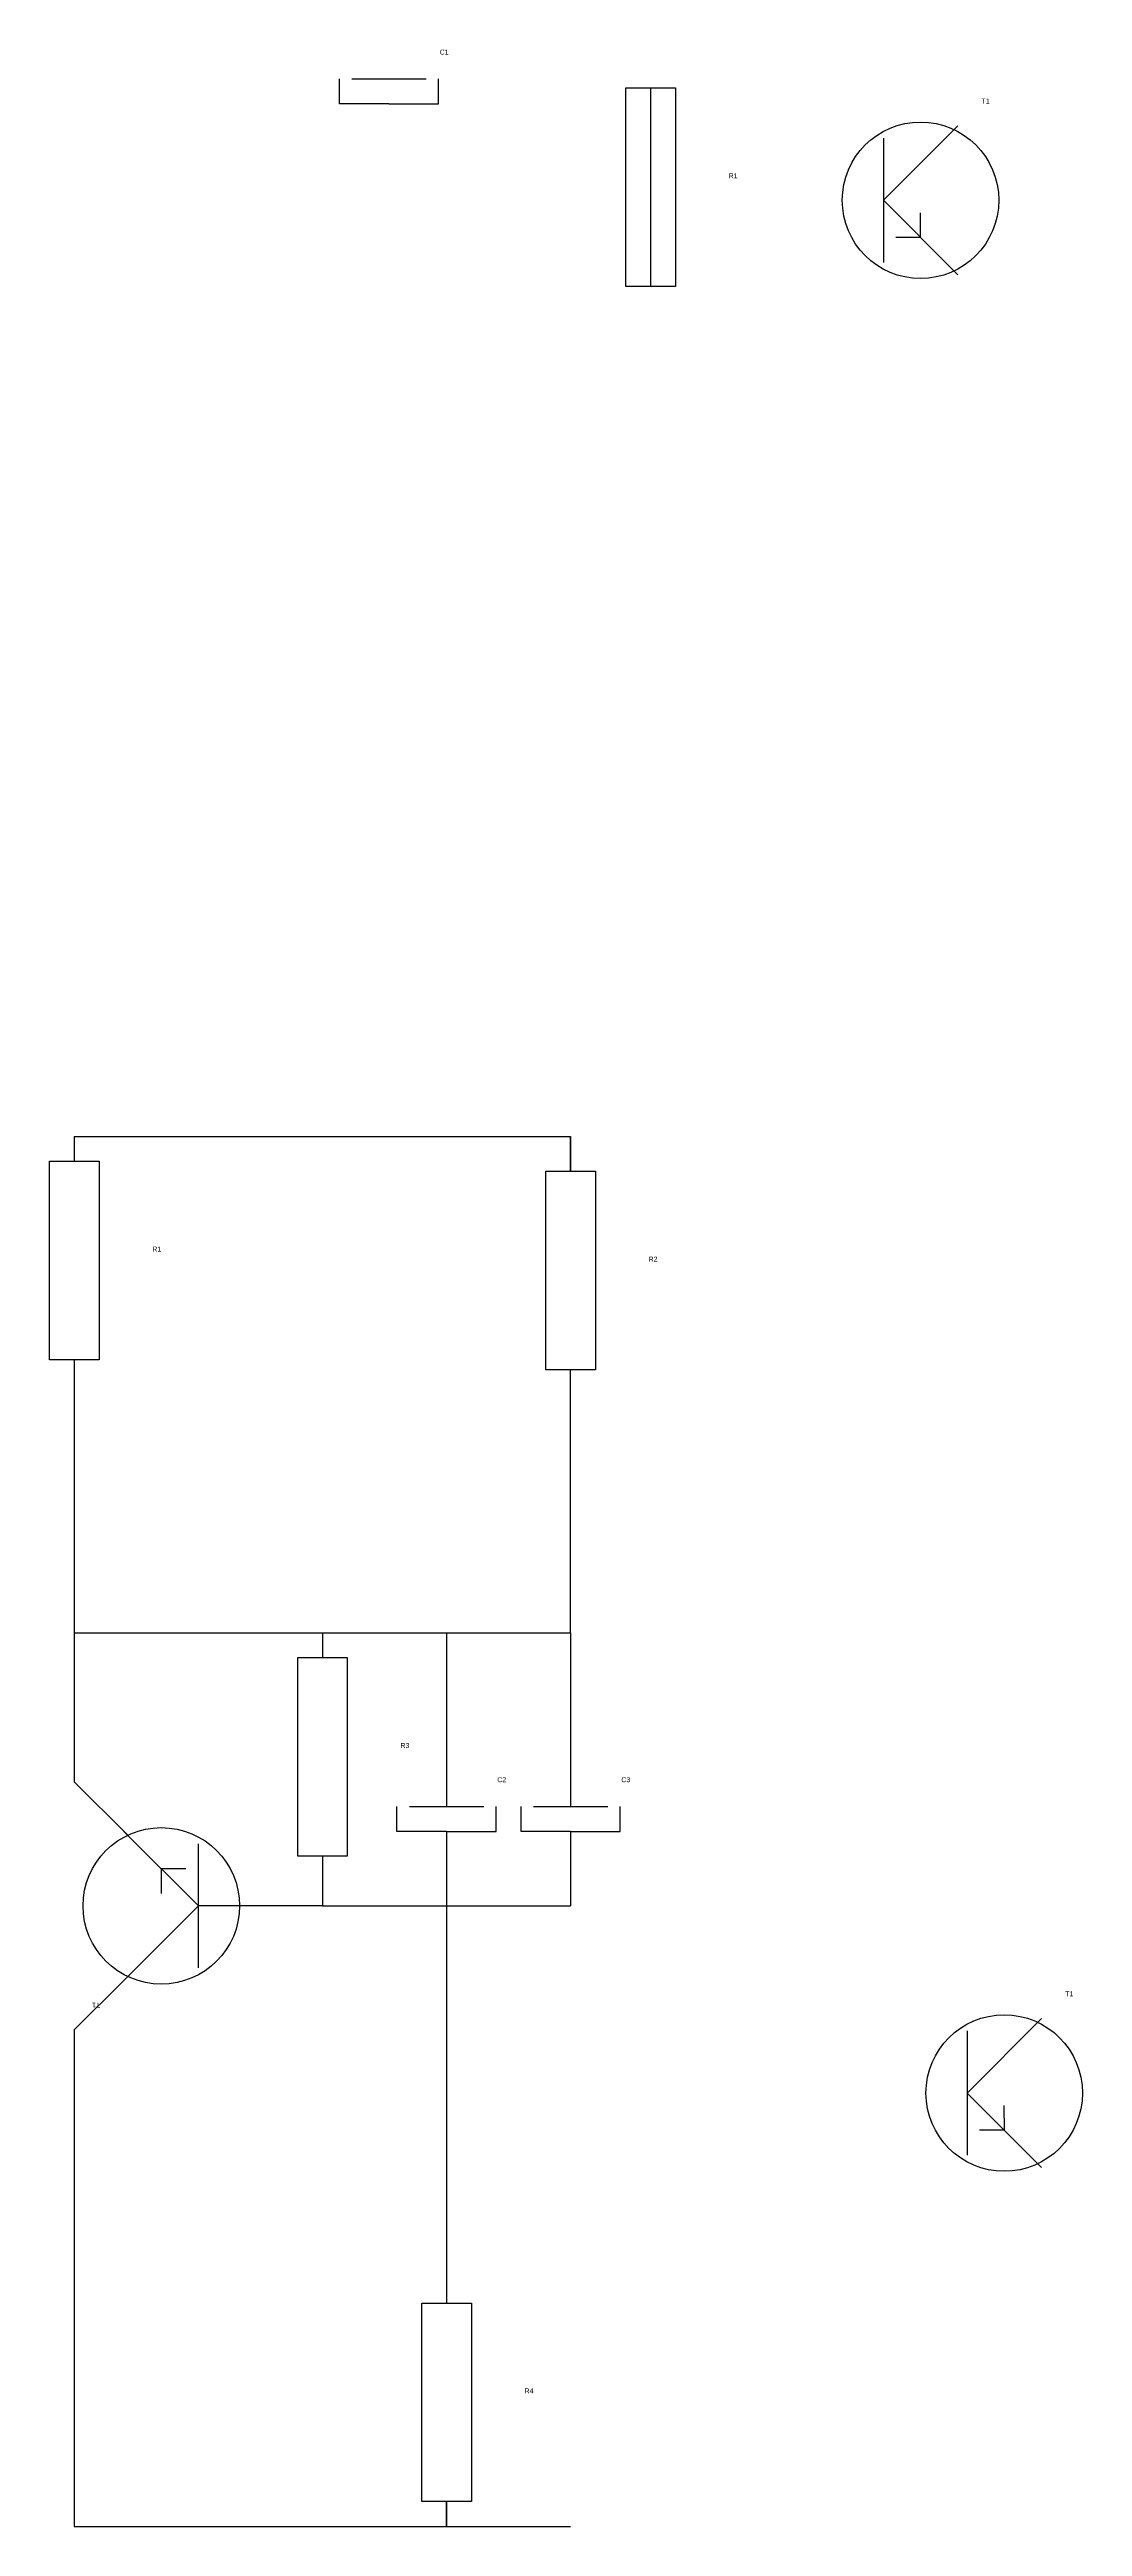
# Model space of a CAD drawing. Header units: inches. Extents: x 3.9 to 45.5, y -33.7 to 66.1.
import ezdxf

# ---------------------------------------------------------------- set-up
doc = ezdxf.new("R2010")
doc.units = ezdxf.units.IN
doc.header["$MEASUREMENT"] = 0
doc.styles.get("Standard").update_dxf_attribs({"font": 'arial.ttf'})

# ---------------------------------------------------------------- blocks, each defined once
blk = doc.blocks.new('Rez')
for p, q in [((-1, 4), (1, 4)), ((-1, -4), (-1, 4)), ((1, 4), (1, -4)), ((1, -4), (-1, -4))]:
    blk.add_line(p, q)
blk.add_attdef('NR_REZ', (3.144, 0.359), '', height=0.2)
blk = doc.blocks.new('t')
for p, q in [((0, 0), (3, 3)), ((0, 2.5), (0, -2.5)), ((0, 0), (3, -3)), ((1.5, -1.5), (1.497, -0.5)), ((1.5, -1.5), (0.5, -1.5))]:
    blk.add_line(p, q)
blk.add_circle((1.495, 0), 3.153)
blk.add_attdef('NR_T', (3.957, 3.898), '', height=0.2)
blk = doc.blocks.new('c')
for p, q in [((-2, -1), (-2, 0)), ((-1.5, 0), (1.5, 0)), ((2, -1), (2, 0)), ((0, -1), (-2, -1)), ((0, -1), (2, -1))]:
    blk.add_line(p, q)
blk.add_attdef('NR_C', (2.044, 0.983), '', height=0.2)

msp = doc.modelspace()

# ---------------------------------------------------------------- linework, layer by layer
for p, q in [((28.103, 56.581), (28.103, 64.581)), ((4.877, 22.344), (4.877, 21.344)), ((4.877, 22.344), (24.877, 22.344)), ((24.877, 22.344), (24.877, 20.939)), ((24.877, 20.939), (24.877, 22.344)), ((4.877, 13.344), (4.877, 2.344)), ((24.877, 2.344), (24.877, 12.939)), ((4.877, 2.344), (14.877, 2.344)), ((4.877, 2.344), (4.877, -3.656)), ((14.877, 2.344), (14.877, 1.344)), ((14.877, 2.344), (19.877, 2.344)), ((19.877, 2.344), (19.877, -4.656)), ((19.877, 2.344), (24.877, 2.344)), ((24.877, 2.344), (24.877, -4.656)), ((7.029, -5.808), (4.877, -3.656)), ((19.877, -5.656), (19.877, -24.656)), ((24.877, -5.656), (24.877, -8.656)), ((14.877, -6.656), (14.877, -8.656)), ((12.877, -8.656), (9.877, -8.656)), ((14.877, -8.656), (12.877, -8.656)), ((14.877, -8.656), (24.877, -8.656)), ((6.877, -11.656), (4.877, -13.656)), ((4.877, -13.656), (4.877, -33.656)), ((19.877, -33.656), (19.877, -32.656)), ((19.877, -32.656), (19.877, -33.656)), ((4.877, -33.656), (19.877, -33.656)), ((19.877, -33.656), (24.877, -33.656))]:
    msp.add_line(p, q)

# ---------------------------------------------------------------- block references
for name, p, values in [('c', (17.557, 64.94), {'NR_C': 'C1'}), ('Rez', (28.103, 60.581), {'NR_REZ': 'R1'}), ('t', (37.481, 60.053), {'NR_T': 'T1'}), ('Rez', (4.877, 17.344), {'NR_REZ': 'R1'}), ('Rez', (24.877, 16.939), {'NR_REZ': 'R2'}), ('Rez', (14.877, -2.656), {'NR_REZ': 'R3'}), ('c', (19.877, -4.656), {'NR_C': 'C2'}), ('c', (24.877, -4.656), {'NR_C': 'C3'}), ('t', (40.855, -16.195), {'NR_T': 'T1'}), ('Rez', (19.877, -28.656), {'NR_REZ': 'R4'})]:
    msp.add_blockref(name, p).add_auto_attribs(values)
at = {"rotation": 180}
msp.add_blockref('t', (9.877, -8.656), dxfattribs=at).add_auto_attribs({'NR_T': 'T1'})

doc.saveas('drawing.dxf')
